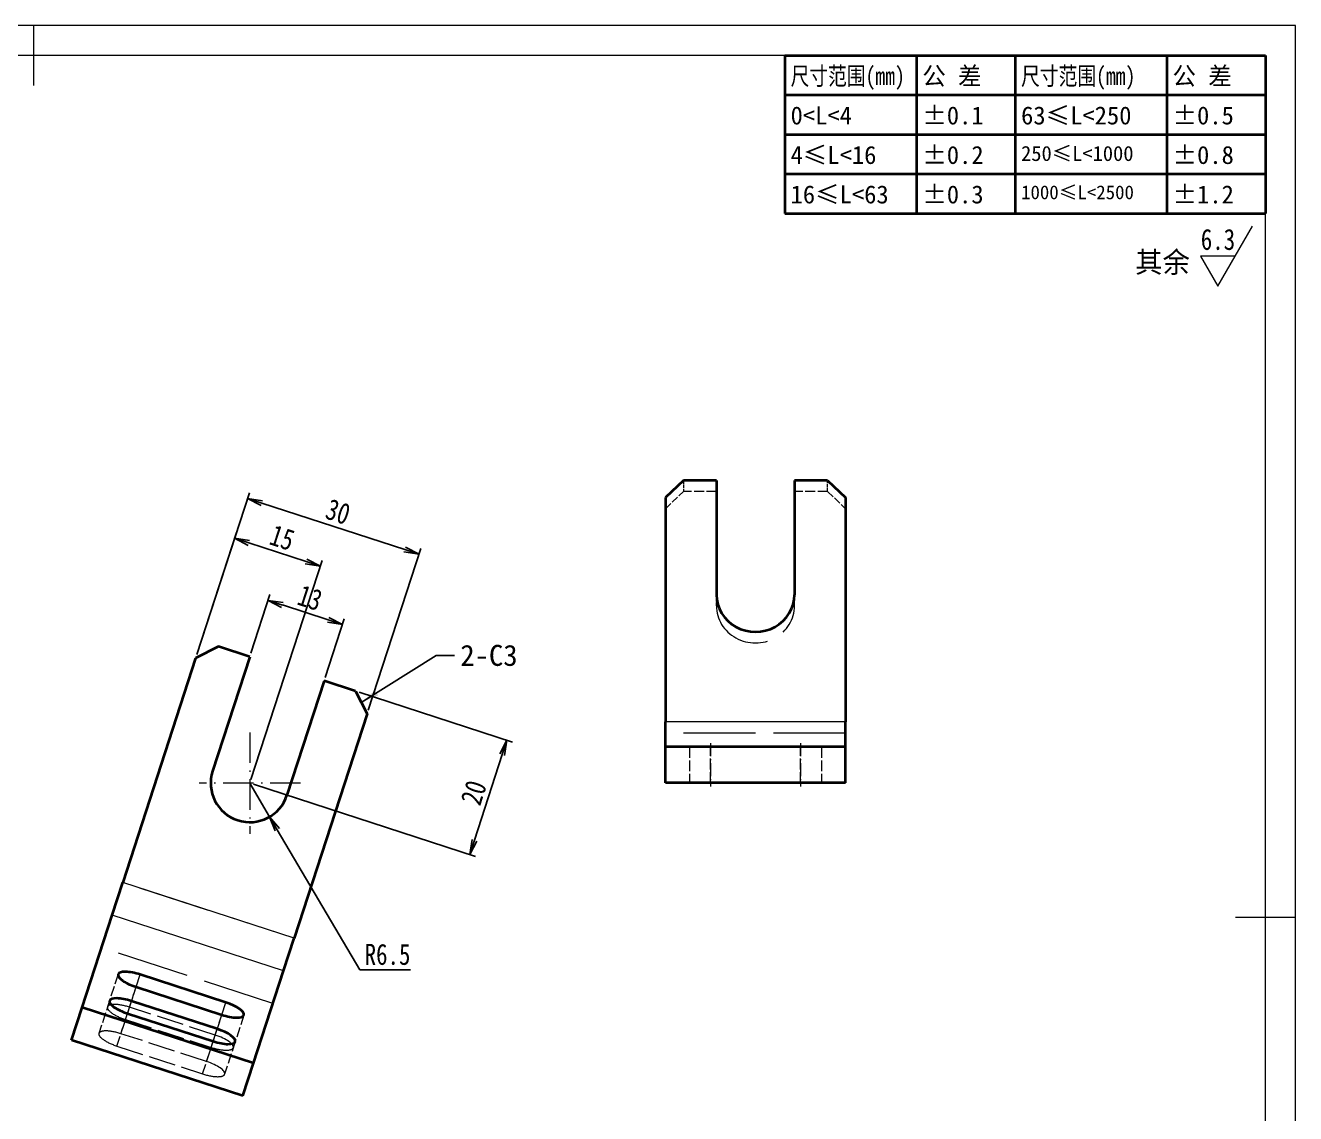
# Model space of a CAD drawing. Header units: millimetres. Extents: x -15766 to 80009, y -9701 to 15159.
# Drawn here: x 8515 to 8726.4, y 13369.6 to 13550.7 of the extents above; entities that cross this region are included whole.
import ezdxf
from ezdxf.enums import TextEntityAlignment as Align

# ---------------------------------------------------------------- set-up
doc = ezdxf.new("R2010")
doc.units = ezdxf.units.MM
for name, pattern in [('CENTER-HOKUTO_1', [16, 13, -1, 1, -1]), ('DASHDOT', [18.5, 12, -3, 0.5, -3]), ('DASHED', [15, 12, -3]), ('HIDDEN-HOKUTO_1', [2, 1, -1])]:
    doc.linetypes.add(name, pattern=pattern)
doc.layers.get('DEFPOINTS').update_dxf_attribs({"lineweight": 18})
for name, color, linetype, lineweight in [('AM_7', 2, 'CENTER-HOKUTO_1', 18), ('AM_HID', 1, 'HIDDEN-HOKUTO_1', 18), ('AM_VIS', 7, 'Continuous', 18), ('CDRAFT0', 7, 'Continuous', 18), ('DIM', 253, 'Continuous', 20), ('title_frame', 7, 'Continuous', 18), ('word_dim', 9, 'Continuous', 18), ('尺寸线层', 3, 'Continuous', 18), ('粗实线层', 7, 'Continuous', 35), ('粗实线层_1', 7, 'Continuous', 15)]:
    doc.layers.add(name, color=color, linetype=linetype, lineweight=lineweight)
doc.styles.add('DIM', font='', dxfattribs={"width": 0.8})
doc.styles.get('DIM').set_extended_font_data('NSimSun')
doc.dimstyles.new('1-1', dxfattribs={"dimtxt": 3.5, "dimasz": 3, "dimexe": 1, "dimexo": 0, "dimgap": 1, "dimtad": 1, "dimdsep": 46, "dimtxsty": 'DIM', "dimblk": '_CAXARROW', "dimcen": 0, "dimdle": 6, "dimclrd": 256, "dimclre": 256, "dimclrt": 3, "dimazin": 2, "dimtfac": 0.707107, "dimtmove": 0, "dimatfit": 3, "dimfxl": 0, "dimfrac": 2, "dimtolj": 1, "dimarcsym": 0})
doc.dimstyles.new('1-1$0', dxfattribs={"dimtxt": 3.5, "dimasz": 2.5, "dimexe": 1, "dimexo": 0.625, "dimgap": 0.8, "dimtad": 1, "dimdsep": 46, "dimtxsty": 'DIM', "dimblk": 'OPEN', "dimcen": 0, "dimdle": 5, "dimclrd": 256, "dimclre": 256, "dimclrt": 3, "dimazin": 3, "dimtfac": 0.5, "dimtmove": 0, "dimatfit": 3, "dimldrblk": 'OPEN', "dimfxl": 0, "dimtolj": 1, "dimarcsym": 0})
doc.dimstyles.new('1-1$4', dxfattribs={"dimtxt": 3.5, "dimasz": 2.5, "dimexe": 1, "dimexo": 0.625, "dimgap": 0.8, "dimtad": 1, "dimtih": 1, "dimtoh": 1, "dimzin": 12, "dimdsep": 46, "dimtxsty": 'DIM', "dimblk": 'OPEN', "dimcen": 0, "dimdle": 5, "dimclrd": 256, "dimclre": 256, "dimclrt": 3, "dimazin": 3, "dimtfac": 0.5, "dimtmove": 0, "dimatfit": 3, "dimldrblk": 'OPEN', "dimfxl": 0, "dimtolj": 1, "dimarcsym": 0})

# ---------------------------------------------------------------- blocks, each defined once
blk = doc.blocks.new('*X588')
at = {"layer": 'CDRAFT0'}
for p, q in [((420, 297), (0, 297)), ((420, 0), (420, 297))]:
    blk.add_line(p, q, dxfattribs=at)
at = {"layer": '粗实线层_1'}
for p, q in [((210, 297), (210, 287)), ((415, 292), (25, 292)), ((415, 5), (415, 292)), ((420, 148.5), (410, 148.5))]:
    blk.add_line(p, q, dxfattribs=at)
blk = doc.blocks.new('自由公差_1')
at = {"layer": '粗实线层'}
for p, q in [((-80, 0), (0, 0)), ((-80, 0), (-80, -26.3)), ((-58.08, 0), (-58.08, -26.3)), ((-41.64, 0), (-41.64, -26.3)), ((-16.44, 0), (-16.44, -26.3)), ((0, 0), (0, -26.3)), ((-80, -6.58), (0, -6.58)), ((-80, -13.15), (0, -13.15)), ((-80, -19.73), (0, -19.73)), ((-80, -26.3), (0, -26.3))]:
    blk.add_line(p, q, dxfattribs=at)
at = {"layer": '尺寸线层', "linetype": 'Continuous', "attachment_point": 1, "line_spacing_factor": 0.9}
for s, insert, char_height, width in [('{\\W0.8;尺寸范围(mm)}', (-79.04, -1.92), 3, 22.6032), ('公 差', (-57.12, -1.92), 3, 22.6032), ('{\\W0.8;尺寸范围(mm)}', (-40.68, -1.92), 3, 22.6032), ('公 差', (-15.48, -1.92), 3, 22.6032), ('%%P0.1', (-57.12, -8.49), 3, 12.7119), ('63≤L<250', (-40.68, -8.49), 3, 22.6032), ('%%P0.5', (-15.48, -8.49), 3, 12.5771), ('0<L<4', (-79.04, -8.49), 3, 22.6032), ('%%P0.2', (-57.12, -15.07), 3, 12.4769), ('%%P0.8', (-15.48, -15.07), 3, 13.0759), ('4≤L<16', (-79.04, -15.07), 3, 22.6032), ('250≤L<1000', (-40.68, -15.07), 2.5, 22.6032), ('16≤L<63', (-79.04, -21.64), 3, 22.6032), ('%%P0.3', (-57.12, -21.64), 3, 12.7119), ('1000≤L<2500', (-40.68, -21.64), 2.3, 22.6032), ('%%P1.2', (-15.48, -21.64), 3, 12.8764)]:
    blk.add_mtext(s, dxfattribs=dict(at, insert=insert, char_height=char_height, width=width))
blk = doc.blocks.new('_OPEN')
at = {"color": 0, "linetype": 'ByBlock', "lineweight": -2}
for p, q in [((-1, 0.166667), (0, 0)), ((-1, -0.166667), (0, 0)), ((0, 0), (-1, 0))]:
    blk.add_line(p, q, dxfattribs=at)
blk = doc.blocks.new('*D940')
at = {"layer": 'DEFPOINTS', "color": 0, "transparency": 16777216}
for p in [(8580.51, 13462.71), (8543.34, 13445.39), (8571.87, 13436.11)]:
    blk.add_point(p, dxfattribs=at)
at = {"layer": 'word_dim', "linetype": 'Continuous', "lineweight": -2, "transparency": 16777216}
for p, q in [((8543.53, 13445.98), (8552.29, 13472.93)), ((8554.36, 13471.21), (8578.13, 13463.48)), ((8572.06, 13436.71), (8580.82, 13463.66))]:
    blk.add_line(p, q, dxfattribs=at)
at = {"layer": 'word_dim', "lineweight": -2, "transparency": 16777216, "xscale": 2.5, "yscale": 2.5, "zscale": 2.5}
for p, rotation in [((8551.98, 13471.98), 161.9959714402282), ((8580.51, 13462.71), 341.9959714402282)]:
    blk.add_blockref('_OPEN', p, dxfattribs=dict(at, rotation=rotation))
at = {"layer": 'word_dim', "color": 3, "transparency": 16777216, "insert": (8567.04, 13469.77), "char_height": 3.5, "attachment_point": 5, "rotation": 341.996, "style": 'DIM'}
blk.add_mtext('\\A1;30', dxfattribs=at)
blk = doc.blocks.new('*D941')
at = {"layer": 'DEFPOINTS', "color": 0, "transparency": 16777216}
for p in [(8564.09, 13460.71), (8543.34, 13445.39), (8552.35, 13424.58)]:
    blk.add_point(p, dxfattribs=at)
at = {"layer": 'word_dim', "linetype": 'Continuous', "lineweight": -2, "transparency": 16777216}
for p, q in [((8543.53, 13445.98), (8550.13, 13466.3)), ((8552.2, 13464.57), (8561.71, 13461.48)), ((8552.54, 13425.18), (8564.4, 13461.66))]:
    blk.add_line(p, q, dxfattribs=at)
at = {"layer": 'word_dim', "lineweight": -2, "transparency": 16777216, "xscale": 2.5, "yscale": 2.5, "zscale": 2.5}
for p, rotation in [((8549.82, 13465.34), 161.9959714402282), ((8564.09, 13460.71), 341.9959714402282)]:
    blk.add_blockref('_OPEN', p, dxfattribs=dict(at, rotation=rotation))
at = {"layer": 'word_dim', "color": 3, "transparency": 16777216, "insert": (8557.74, 13465.45), "char_height": 3.5, "attachment_point": 5, "rotation": 341.996, "style": 'DIM'}
blk.add_mtext('\\A1;15', dxfattribs=at)
blk = doc.blocks.new('*D942')
at = {"layer": 'DEFPOINTS', "color": 0, "transparency": 16777216}
for p in [(8569.94, 13439.9), (8595.13, 13431.71), (8552.35, 13424.58)]:
    blk.add_point(p, dxfattribs=at)
at = {"layer": 'word_dim', "linetype": 'Continuous', "lineweight": -2, "transparency": 16777216}
for p, q in [((8570.54, 13439.7), (8596.08, 13431.4)), ((8589.72, 13415.07), (8594.35, 13429.33)), ((8552.94, 13424.39), (8589.9, 13412.38))]:
    blk.add_line(p, q, dxfattribs=at)
at = {"layer": 'word_dim', "lineweight": -2, "transparency": 16777216, "xscale": 2.5, "yscale": 2.5, "zscale": 2.5}
for p, rotation in [((8595.13, 13431.71), 71.99597144022825), ((8588.95, 13412.69), 251.9959714402282)]:
    blk.add_blockref('_OPEN', p, dxfattribs=dict(at, rotation=rotation))
at = {"layer": 'word_dim', "color": 3, "transparency": 16777216, "insert": (8589.61, 13422.99), "char_height": 3.5, "attachment_point": 5, "rotation": 71.996, "style": 'DIM'}
blk.add_mtext('\\A1;20', dxfattribs=at)
blk = doc.blocks.new('*D943')
at = {"layer": 'DEFPOINTS', "color": 0, "transparency": 16777216}
for p in [(8567.77, 13450.99), (8552.35, 13445.61), (8564.71, 13441.6)]:
    blk.add_point(p, dxfattribs=at)
at = {"layer": 'word_dim', "linetype": 'Continuous', "lineweight": -2, "transparency": 16777216}
for p, q in [((8552.54, 13446.21), (8555.71, 13455.96)), ((8557.78, 13454.24), (8565.39, 13451.77)), ((8564.91, 13442.19), (8568.08, 13451.95))]:
    blk.add_line(p, q, dxfattribs=at)
at = {"layer": 'word_dim', "lineweight": -2, "transparency": 16777216, "xscale": 2.5, "yscale": 2.5, "zscale": 2.5}
for p, rotation in [((8555.4, 13455.01), 161.9959714402282), ((8567.77, 13450.99), 341.9959714402282)]:
    blk.add_blockref('_OPEN', p, dxfattribs=dict(at, rotation=rotation))
at = {"layer": 'word_dim', "color": 3, "transparency": 16777216, "insert": (8562.37, 13455.43), "char_height": 3.5, "attachment_point": 5, "rotation": 341.996, "style": 'DIM'}
blk.add_mtext('\\A1;13', dxfattribs=at)
blk = doc.blocks.new('_CAXARROW')
blk.add_hatch(color=0).paths.add_polyline_path([(0, 0), (-1, 0.125), (-1, -0.125)], flags=0)
blk = doc.blocks.new('*D944')
at = {"layer": 'DEFPOINTS', "color": 0, "transparency": 16777216}
for p in [(8552.35, 13424.58), (8555.65, 13418.98)]:
    blk.add_point(p, dxfattribs=at)
at = {"layer": 'word_dim', "linetype": 'Continuous', "lineweight": -2, "transparency": 16777216}
for p, q in [((8552.35, 13424.58), (8555.65, 13418.98)), ((8570.66, 13393.5), (8556.92, 13416.83)), ((8579.07, 13393.5), (8570.66, 13393.5))]:
    blk.add_line(p, q, dxfattribs=at)
at = {"layer": 'word_dim', "lineweight": -2, "transparency": 16777216, "xscale": 2.5, "yscale": 2.5, "zscale": 2.5, "rotation": 120.4912991154074}
blk.add_blockref('_OPEN', (8555.65, 13418.98), dxfattribs=at)
at = {"layer": 'word_dim', "color": 3, "transparency": 16777216, "insert": (8575.27, 13396.05), "char_height": 3.5, "attachment_point": 5, "style": 'DIM'}
blk.add_mtext('\\A1;R6.5', dxfattribs=at)

msp = doc.modelspace()

# ---------------------------------------------------------------- linework, layer by layer
at = {"color": 7, "lineweight": 13}
for p, q in [((8651.50069, 13434.76688), (8621.50069, 13434.76688)), ((8559.72716, 13398.75608), (8531.1964, 13408.02867)), ((8557.96349, 13393.32932), (8529.43224, 13402.60191))]:
    msp.add_line(p, q, dxfattribs=at)
at = {"color": 7, "lineweight": 13, "ltscale": 0.054094}
msp.add_line((8533.43321, 13390.64732), (8534.10216, 13392.70506), dxfattribs=at)
at = {"color": 7, "lineweight": 13, "ltscale": 0.054091}
for p, q in [((8532.0006, 13386.23814), (8532.66954, 13388.29576)), ((8547.69884, 13386.01109), (8548.36778, 13388.0687))]:
    msp.add_line(p, q, dxfattribs=at)
at = {"color": 7, "lineweight": 13, "ltscale": 0.05409}
msp.add_line((8546.26622, 13381.60179), (8546.93468, 13383.65953), dxfattribs=at)
at = {"layer": 'AM_7', "linetype": 'DASHDOT', "lineweight": 13, "ltscale": 0.422501}
msp.add_line((8552.34923, 13433.03355), (8552.34923, 13416.13352), dxfattribs=at)
at = {"layer": 'AM_7', "linetype": 'DASHDOT', "lineweight": 13, "ltscale": 0.180014}
for p, q in [((8629.00069, 13431.22147), (8629.00069, 13424.02091)), ((8644.00069, 13431.22147), (8644.00069, 13424.02091))]:
    msp.add_line(p, q, dxfattribs=at)
at = {"layer": 'AM_7', "linetype": 'DASHDOT', "lineweight": 13, "ltscale": 0.422498}
msp.add_line((8560.79893, 13424.58348), (8543.89903, 13424.58348), dxfattribs=at)
at = {"layer": 'AM_HID', "linetype": 'DASHED', "lineweight": 13, "ltscale": 0.046362}
for p, q in [((8624.50069, 13474.97867), (8624.50069, 13473.12418)), ((8648.50069, 13473.12418), (8648.50069, 13474.97867)), ((8630.00069, 13454.10355), (8630.00069, 13455.95804)), ((8643.00069, 13454.10355), (8643.00069, 13455.95804))]:
    msp.add_line(p, q, dxfattribs=at)
at = {"layer": 'AM_HID', "linetype": 'DASHED', "lineweight": 13, "ltscale": 0.103503}
for p, q in [((8621.50069, 13470.27103), (8624.50069, 13473.12418)), ((8648.50069, 13473.12418), (8651.50069, 13470.27103))]:
    msp.add_line(p, q, dxfattribs=at)
at = {"layer": 'AM_HID', "linetype": 'DASHED', "lineweight": 13, "ltscale": 0.1375}
for p, q in [((8630.00069, 13473.12418), (8624.50069, 13473.12418)), ((8648.50069, 13473.12418), (8643.00069, 13473.12418))]:
    msp.add_line(p, q, dxfattribs=at)
at = {"layer": 'AM_HID', "linetype": 'DASHED', "lineweight": 13}
for p, q in [((8651.50069, 13432.91239), (8621.50069, 13432.91239)), ((8559.72716, 13398.75608), (8531.1964, 13408.02867)), ((8556.19981, 13387.90244), (8527.66856, 13397.17515))]:
    msp.add_line(p, q, dxfattribs=at)
at = {"layer": 'AM_HID', "linetype": 'DASHED', "lineweight": 13, "ltscale": 0.15}
for p, q in [((8625.50069, 13430.62137), (8625.50069, 13424.62137)), ((8625.50069, 13430.62137), (8625.50069, 13424.62137)), ((8629.00069, 13424.62137), (8629.00069, 13430.62137)), ((8629.00069, 13424.62137), (8629.00069, 13430.62137)), ((8629.00069, 13424.62137), (8629.00069, 13430.62137)), ((8629.00069, 13424.62137), (8629.00069, 13430.62137)), ((8644.00069, 13424.62137), (8644.00069, 13430.62137)), ((8644.00069, 13424.62137), (8644.00069, 13430.62137)), ((8644.00069, 13424.62137), (8644.00069, 13430.62137)), ((8644.00069, 13424.62137), (8644.00069, 13430.62137)), ((8647.50069, 13430.62137), (8647.50069, 13424.62137)), ((8647.50069, 13430.62137), (8647.50069, 13424.62137))]:
    msp.add_line(p, q, dxfattribs=at)
at = {"layer": 'AM_HID', "linetype": 'DASHED', "lineweight": 13, "ltscale": 0.142657}
for p, q in [((8530.43907, 13392.75804), (8528.6754, 13387.33116)), ((8544.50255, 13376.17491), (8546.26622, 13381.60179))]:
    msp.add_line(p, q, dxfattribs=at)
at = {"layer": 'AM_HID', "linetype": 'DASHED', "lineweight": 13, "ltscale": 0.142654}
for p, q in [((8531.66954, 13385.22056), (8533.43321, 13390.64732)), ((8529.00645, 13388.34873), (8527.24278, 13382.92198)), ((8530.23692, 13380.81138), (8532.0006, 13386.23814)), ((8545.93517, 13380.58433), (8547.69884, 13386.01109)), ((8551.36192, 13385.95811), (8549.59825, 13380.53135))]:
    msp.add_line(p, q, dxfattribs=at)
at = {"layer": 'AM_HID', "linetype": 'DASHED', "lineweight": 13, "ltscale": 0.088563}
for p, q in [((8532.33849, 13387.27818), (8533.43321, 13390.64732)), ((8546.60411, 13382.64195), (8547.69884, 13386.01109))]:
    msp.add_line(p, q, dxfattribs=at)
at = {"layer": 'AM_HID', "linetype": 'DASHED', "lineweight": 13, "ltscale": 0.088567}
for p, q in [((8530.90538, 13382.869), (8532.0006, 13386.23814)), ((8545.17101, 13378.23265), (8546.26622, 13381.60179))]:
    msp.add_line(p, q, dxfattribs=at)
at = {"layer": 'AM_HID', "linetype": 'DASHED', "lineweight": 13, "ltscale": 0.375002}
for p, q in [((8546.60411, 13382.64195), (8532.33849, 13387.27818)), ((8531.66954, 13385.22056), (8545.93517, 13380.58433))]:
    msp.add_line(p, q, dxfattribs=at)
at = {"layer": 'AM_HID', "linetype": 'DASHED', "lineweight": 13, "ltscale": 0.375003}
msp.add_line((8545.17101, 13378.23265), (8530.90538, 13382.869), dxfattribs=at)
at = {"layer": 'AM_HID', "linetype": 'DASHED', "lineweight": 13, "ltscale": 0.375004}
msp.add_line((8530.23692, 13380.81138), (8544.50255, 13376.17491), dxfattribs=at)
at = {"layer": 'AM_HID', "linetype": 'DASHED', "lineweight": 13, "ltscale": 0.142658}
msp.add_line((8549.92931, 13381.54881), (8548.16515, 13376.12205), dxfattribs=at)
at = {"layer": 'AM_HID', "linetype": 'DASHED', "lineweight": 13}
for centre, major_axis, ratio, start_param, end_param in [((8636.50069, 13454.10355), (-6.5, 0), 0.951034, 0, 3.141592654), ((8532.0045, 13386.24937), (-3.32861, 1.08179), 0.309087, 6.283185307, 7.853981634), ((8532.0045, 13386.24937), (-3.32861, 1.08179), 0.309087, 4.71238898, 6.283185307), ((8530.57091, 13381.84019), (-3.32861, 1.08179), 0.309087, 6.283185307, 7.853981634), ((8530.57091, 13381.84019), (-3.32861, 1.08179), 0.309087, 4.71238898, 6.283185307), ((8546.26964, 13381.61314), (-3.32861, 1.08179), 0.309087, 3.141592654, 4.71238898), ((8546.26964, 13381.61314), (-3.32861, 1.08179), 0.309087, 1.570796327, 3.141592654), ((8544.83653, 13377.20384), (-3.32861, 1.08179), 0.309087, 3.141592654, 4.71238898), ((8544.83653, 13377.20384), (-3.32861, 1.08179), 0.309087, 1.570796327, 3.141592654)]:
    msp.add_ellipse(centre, major_axis=major_axis, ratio=ratio, start_param=start_param, end_param=end_param, dxfattribs=at)
at = {"layer": 'AM_VIS', "lineweight": 35, "ltscale": 0.103503}
for p, q in [((8624.50069, 13474.97867), (8621.50069, 13472.12552)), ((8648.50069, 13474.97867), (8651.50069, 13472.12552))]:
    msp.add_line(p, q, dxfattribs=at)
at = {"layer": 'AM_VIS', "lineweight": 35, "ltscale": 0.1375}
for p, q in [((8630.00069, 13474.97867), (8624.50069, 13474.97867)), ((8648.50069, 13474.97867), (8643.00069, 13474.97867))]:
    msp.add_line(p, q, dxfattribs=at)
at = {"layer": 'AM_VIS', "lineweight": 35, "ltscale": 0.475516}
for p, q in [((8630.00069, 13474.97867), (8630.00069, 13455.95804)), ((8643.00069, 13474.97867), (8643.00069, 13455.95804))]:
    msp.add_line(p, q, dxfattribs=at)
at = {"layer": 'AM_VIS', "lineweight": 35}
for p, q in [((8621.50069, 13472.12552), (8621.50069, 13434.76688)), ((8651.50069, 13472.12552), (8651.50069, 13434.76688)), ((8543.338, 13445.38731), (8531.1964, 13408.02867)), ((8552.34923, 13445.61326), (8546.1671, 13426.59263)), ((8571.86876, 13436.11485), (8559.72716, 13398.75608)), ((8651.50069, 13430.62137), (8621.50069, 13430.62137)), ((8651.50069, 13424.62137), (8621.50069, 13424.62137)), ((8552.96886, 13377.96079), (8524.4381, 13387.2335)), ((8551.20518, 13372.53404), (8522.67442, 13381.80674))]:
    msp.add_line(p, q, dxfattribs=at)
at = {"layer": 'AM_VIS', "lineweight": 35, "ltscale": 0.106065}
msp.add_line((8547.11827, 13447.31321), (8543.338, 13445.38731), dxfattribs=at)
at = {"layer": 'AM_VIS', "lineweight": 35, "ltscale": 0.137506}
msp.add_line((8552.34923, 13445.61326), (8547.11827, 13447.31321), dxfattribs=at)
at = {"layer": 'AM_VIS', "lineweight": 35, "ltscale": 0.499998}
msp.add_line((8564.71251, 13441.59507), (8558.53087, 13422.57444), dxfattribs=at)
at = {"layer": 'AM_VIS', "lineweight": 35, "ltscale": 0.137495}
msp.add_line((8569.94298, 13439.89512), (8564.71251, 13441.59507), dxfattribs=at)
at = {"layer": 'AM_VIS', "lineweight": 35, "ltscale": 0.106063}
msp.add_line((8569.94298, 13439.89512), (8571.86876, 13436.11485), dxfattribs=at)
at = {"layer": 'AM_VIS', "lineweight": 35, "ltscale": 0.103638}
for p, q in [((8621.50069, 13430.62137), (8621.50069, 13434.76688)), ((8651.50069, 13430.62137), (8651.50069, 13434.76688))]:
    msp.add_line(p, q, dxfattribs=at)
at = {"layer": 'AM_VIS', "lineweight": 35, "ltscale": 0.15}
for p, q in [((8621.50069, 13424.62137), (8621.50069, 13430.62137)), ((8651.50069, 13424.62137), (8651.50069, 13430.62137))]:
    msp.add_line(p, q, dxfattribs=at)
at = {"layer": 'AM_VIS', "lineweight": 35, "ltscale": 0.142658}
msp.add_line((8529.43224, 13402.60191), (8531.1964, 13408.02867), dxfattribs=at)
at = {"layer": 'AM_VIS', "lineweight": 35, "ltscale": 0.403987}
msp.add_line((8524.4381, 13387.2335), (8529.43224, 13402.60191), dxfattribs=at)
at = {"layer": 'AM_VIS', "lineweight": 35, "ltscale": 0.142654}
for p, q in [((8557.96349, 13393.32932), (8559.72716, 13398.75608)), ((8522.67442, 13381.80674), (8524.4381, 13387.2335)), ((8551.20518, 13372.53404), (8552.96886, 13377.96079))]:
    msp.add_line(p, q, dxfattribs=at)
at = {"layer": 'AM_VIS', "lineweight": 35, "ltscale": 0.375003}
for p, q in [((8548.36778, 13388.0687), (8534.10216, 13392.70506)), ((8532.0006, 13386.23814), (8546.26622, 13381.60179))]:
    msp.add_line(p, q, dxfattribs=at)
at = {"layer": 'AM_VIS', "lineweight": 35, "ltscale": 0.403994}
msp.add_line((8552.96886, 13377.96079), (8557.96349, 13393.32932), dxfattribs=at)
at = {"layer": 'AM_VIS', "lineweight": 35, "ltscale": 0.375002}
msp.add_line((8533.43321, 13390.64732), (8547.69884, 13386.01109), dxfattribs=at)
at = {"layer": 'AM_VIS', "lineweight": 35, "ltscale": 0.374991}
msp.add_line((8546.93468, 13383.65953), (8532.66954, 13388.29576), dxfattribs=at)
at = {"layer": 'AM_VIS', "lineweight": 35}
msp.add_arc((8552.34923, 13424.58348), 6.5, 161.995777, 341.995773, dxfattribs=at)
for centre, major_axis, ratio, start_param, end_param in [((8636.50069, 13455.95804), (-6.5, 0), 0.951034, 0, 3.141592654), ((8533.76817, 13391.67613), (-3.32861, 1.08179), 0.309087, 6.283185307, 7.853981634), ((8533.76817, 13391.67613), (-3.32861, 1.08179), 0.309087, 4.71238898, 6.283185307), ((8532.33458, 13387.26695), (-3.32861, 1.08179), 0.309087, 6.283185307, 7.853981634), ((8532.33458, 13387.26695), (-3.32861, 1.08179), 0.309087, 4.71238898, 6.283185307), ((8548.03331, 13387.0399), (-3.32861, 1.08179), 0.309087, 3.141592654, 4.71238898), ((8548.03331, 13387.0399), (-3.32861, 1.08179), 0.309087, 1.570796327, 3.141592654), ((8546.6002, 13382.63059), (-3.32861, 1.08179), 0.309087, 3.141592654, 4.71238898), ((8546.6002, 13382.63059), (-3.32861, 1.08179), 0.309087, 1.570796327, 3.141592654)]:
    msp.add_ellipse(centre, major_axis=major_axis, ratio=ratio, start_param=start_param, end_param=end_param, dxfattribs=at)
at = {"layer": 'DIM'}
for p, q in [((8713.43336, 13507.30629), (8719.20686, 13517.30629)), ((8716.32011, 13512.30629), (8710.5466, 13512.30629)), ((8710.5466, 13512.30629), (8713.43336, 13507.30629))]:
    msp.add_line(p, q, dxfattribs=at)

# ---------------------------------------------------------------- block references
at = {"layer": 'title_frame'}
for name, p in [('*X588', (8306.37824, 13253.73384)), ('自由公差_1', (8721.37824, 13545.73384))]:
    msp.add_blockref(name, p, dxfattribs=at)

# ---------------------------------------------------------------- texts
at = {"layer": 'DIM', "color": 2, "style": 'DIM', "width": 0.8}
msp.add_attdef('6.3', text='0.0', height=3.5, dxfattribs=at).set_placement((8716.32011, 13512.30629), align=Align.BOTTOM_RIGHT)
at = {"layer": 'word_dim', "linetype": 'Continuous', "insert": (8699.69339, 13513.07215), "char_height": 3.5, "width": 10.860604, "attachment_point": 1}
msp.add_mtext('{\\C3;其余}', dxfattribs=at)
at = {"layer": 'word_dim', "color": 3, "insert": (8587.38757, 13447.6055), "char_height": 3.5, "attachment_point": 1}
msp.add_mtext('2-C3', dxfattribs=at)

# ---------------------------------------------------------------- dimensions: what is measured, and where the dimension line sits
at = {"layer": 'word_dim', "color": 3}
for base, p1, p2, angle, picture, middle in [((8580.51256, 13462.71135), (8543.338, 13445.38731), (8571.86876, 13436.11485), 341.9959714, '*D940', (8567.03533, 13469.7727)), ((8564.08953, 13460.70777), (8543.338, 13445.38731), (8552.34923, 13424.58348), 341.9959714, '*D941', (8557.74488, 13465.45106)), ((8567.76719, 13450.99416), (8552.34923, 13445.61326), (8564.71256, 13441.59522), 341.9959714, '*D943', (8562.37369, 13455.42833)), ((8595.12755, 13431.7102), (8552.34898, 13424.58348), (8569.94298, 13439.89512), 71.9959714, '*D942', (8589.61158, 13422.98805))]:
    dim = msp.add_linear_dim(base=base, p1=p1, p2=p2, angle=angle, dimstyle='1-1$0', dxfattribs=at)
    dim.commit()
    dim.dimension.update_dxf_attribs({"geometry": picture, "text_midpoint": middle})
dim = msp.add_radius_dim(center=(8552.34923, 13424.58348), mpoint=(8555.64738, 13418.98238), dimstyle='1-1$4', dxfattribs=at)
dim.commit()
dim.dimension.update_dxf_attribs({"geometry": '*D944', "text_midpoint": (8575.27178, 13393.49562), "dimtype": 164})

# ---------------------------------------------------------------- leaders
at = {"layer": 'word_dim', "color": 3, "annotation_type": 0, "has_hookline": 1, "hookline_direction": 0, "text_width": 12.83333}
msp.add_leader([(8570.90587, 13438.00498), (8583.38757, 13445.8555), (8586.38757, 13445.8555)], dimstyle='1-1', override={"dimgap": 1, "dimtad": 0}, dxfattribs=at)

doc.saveas('drawing.dxf')
